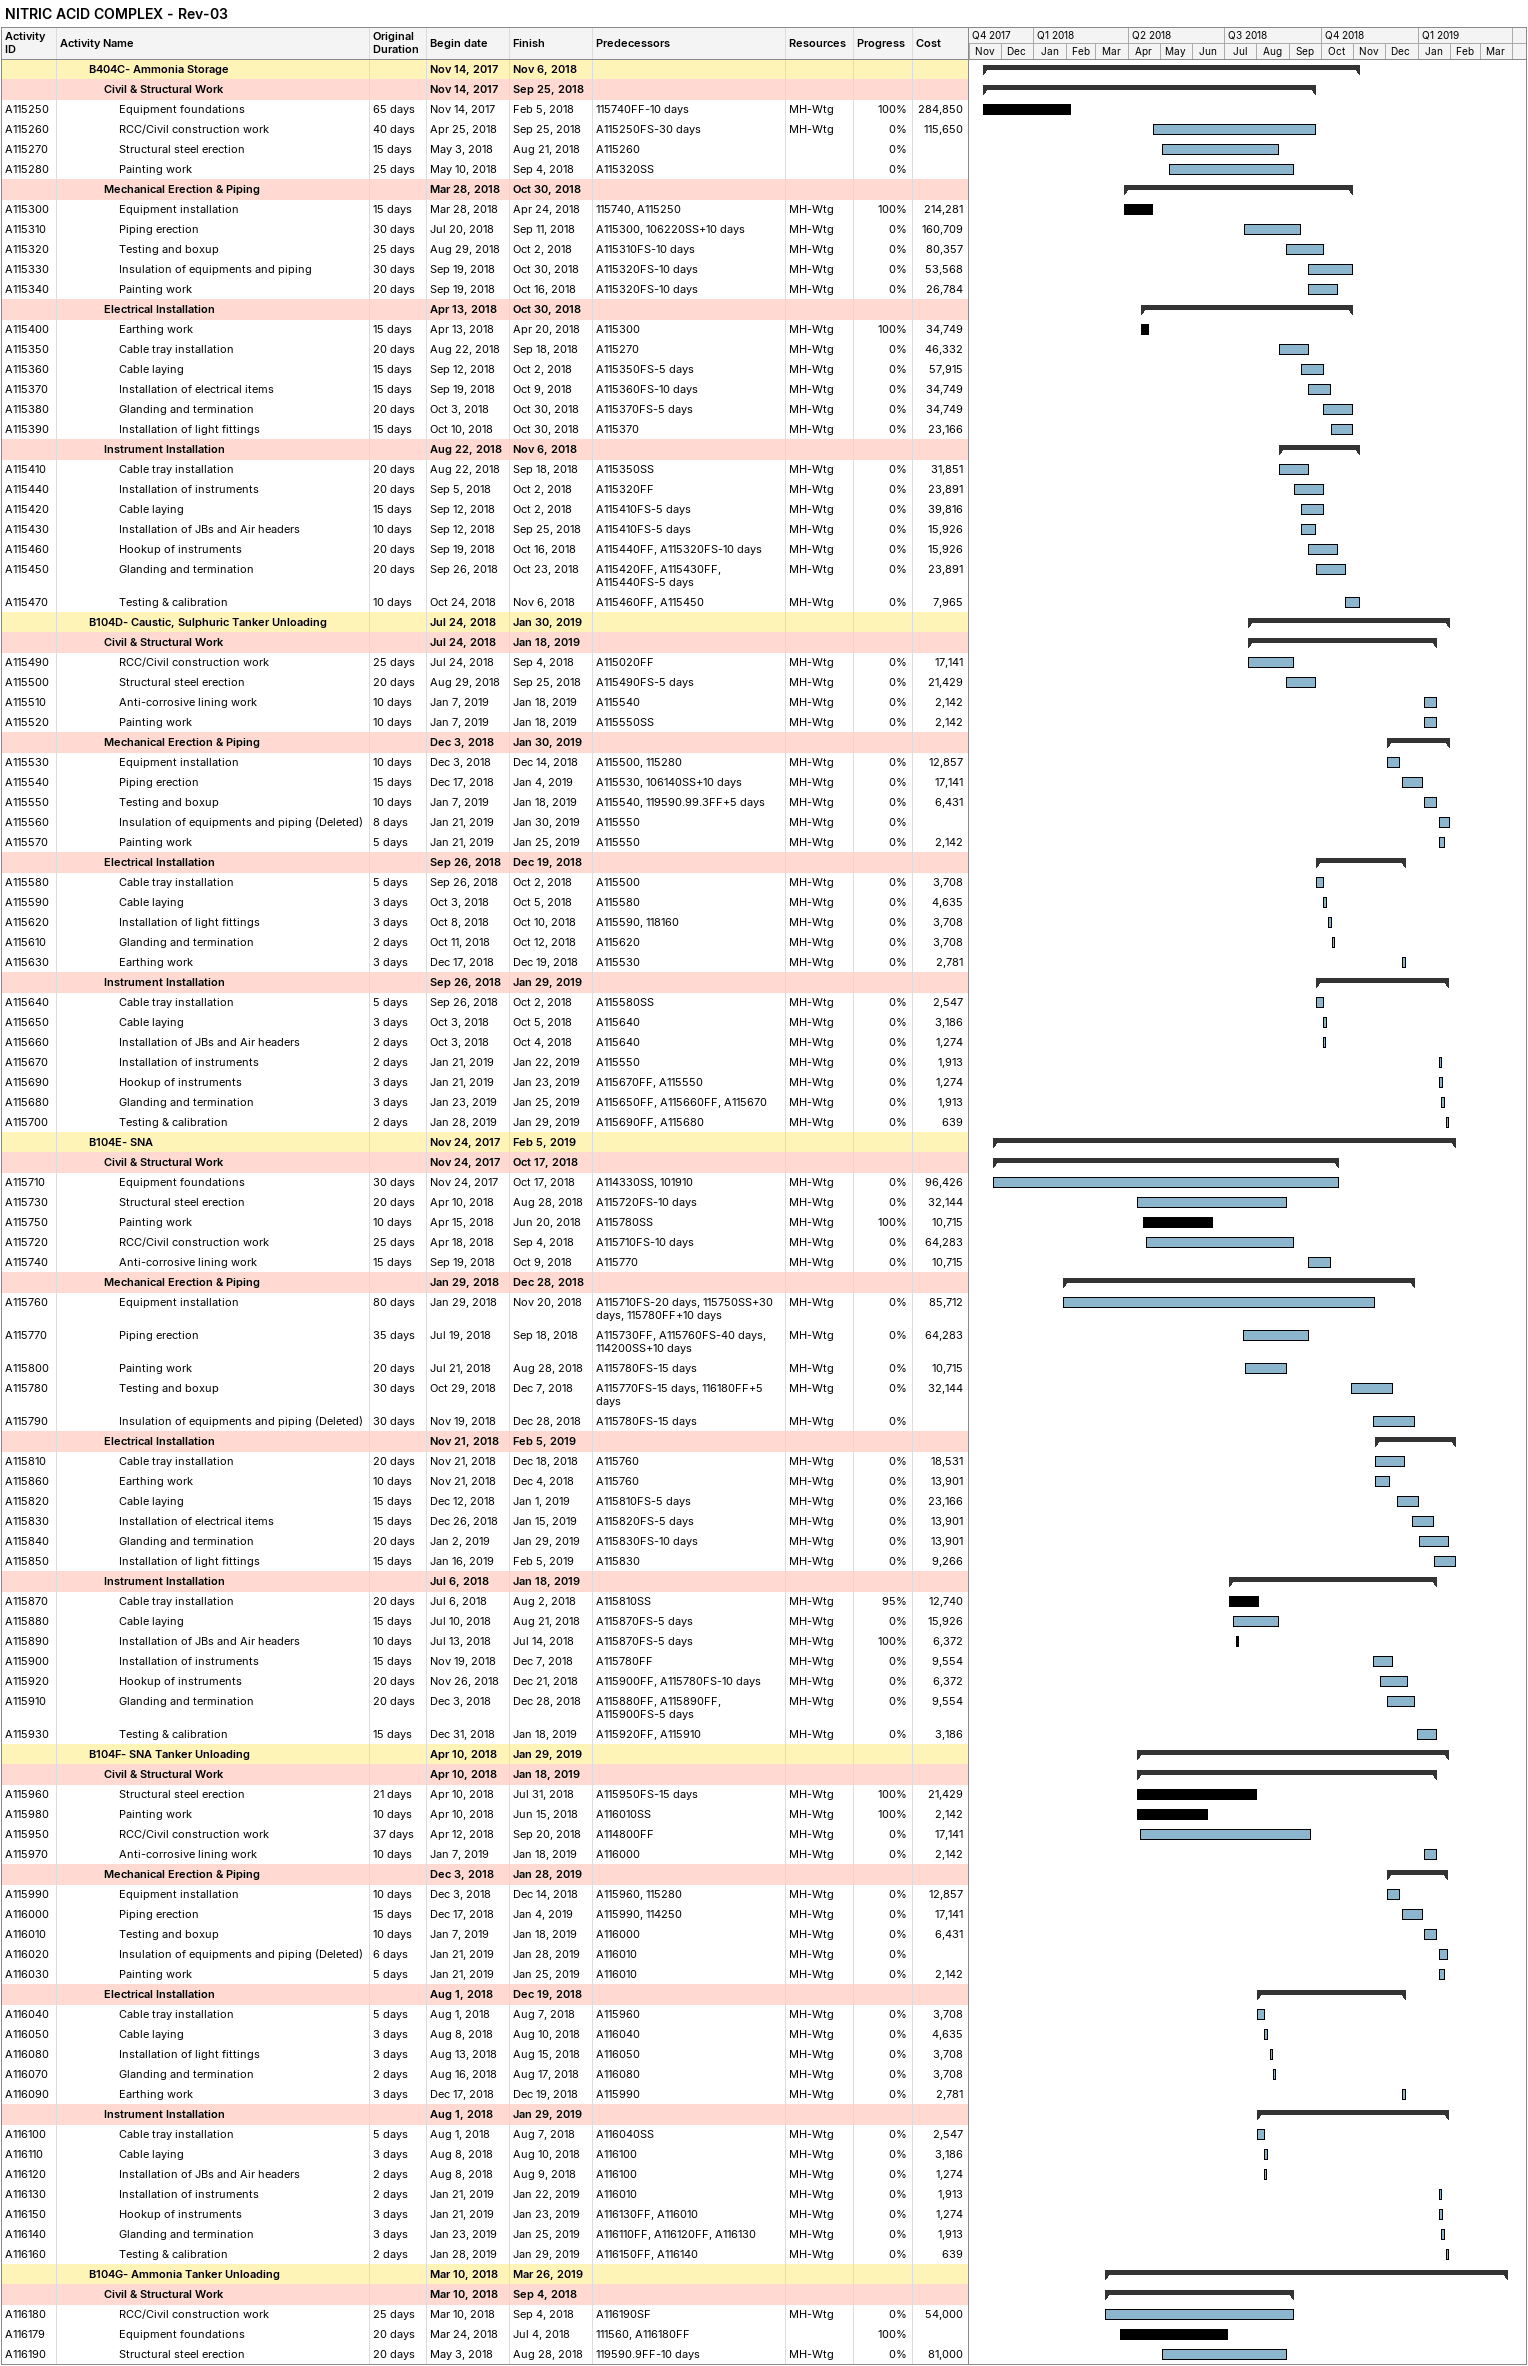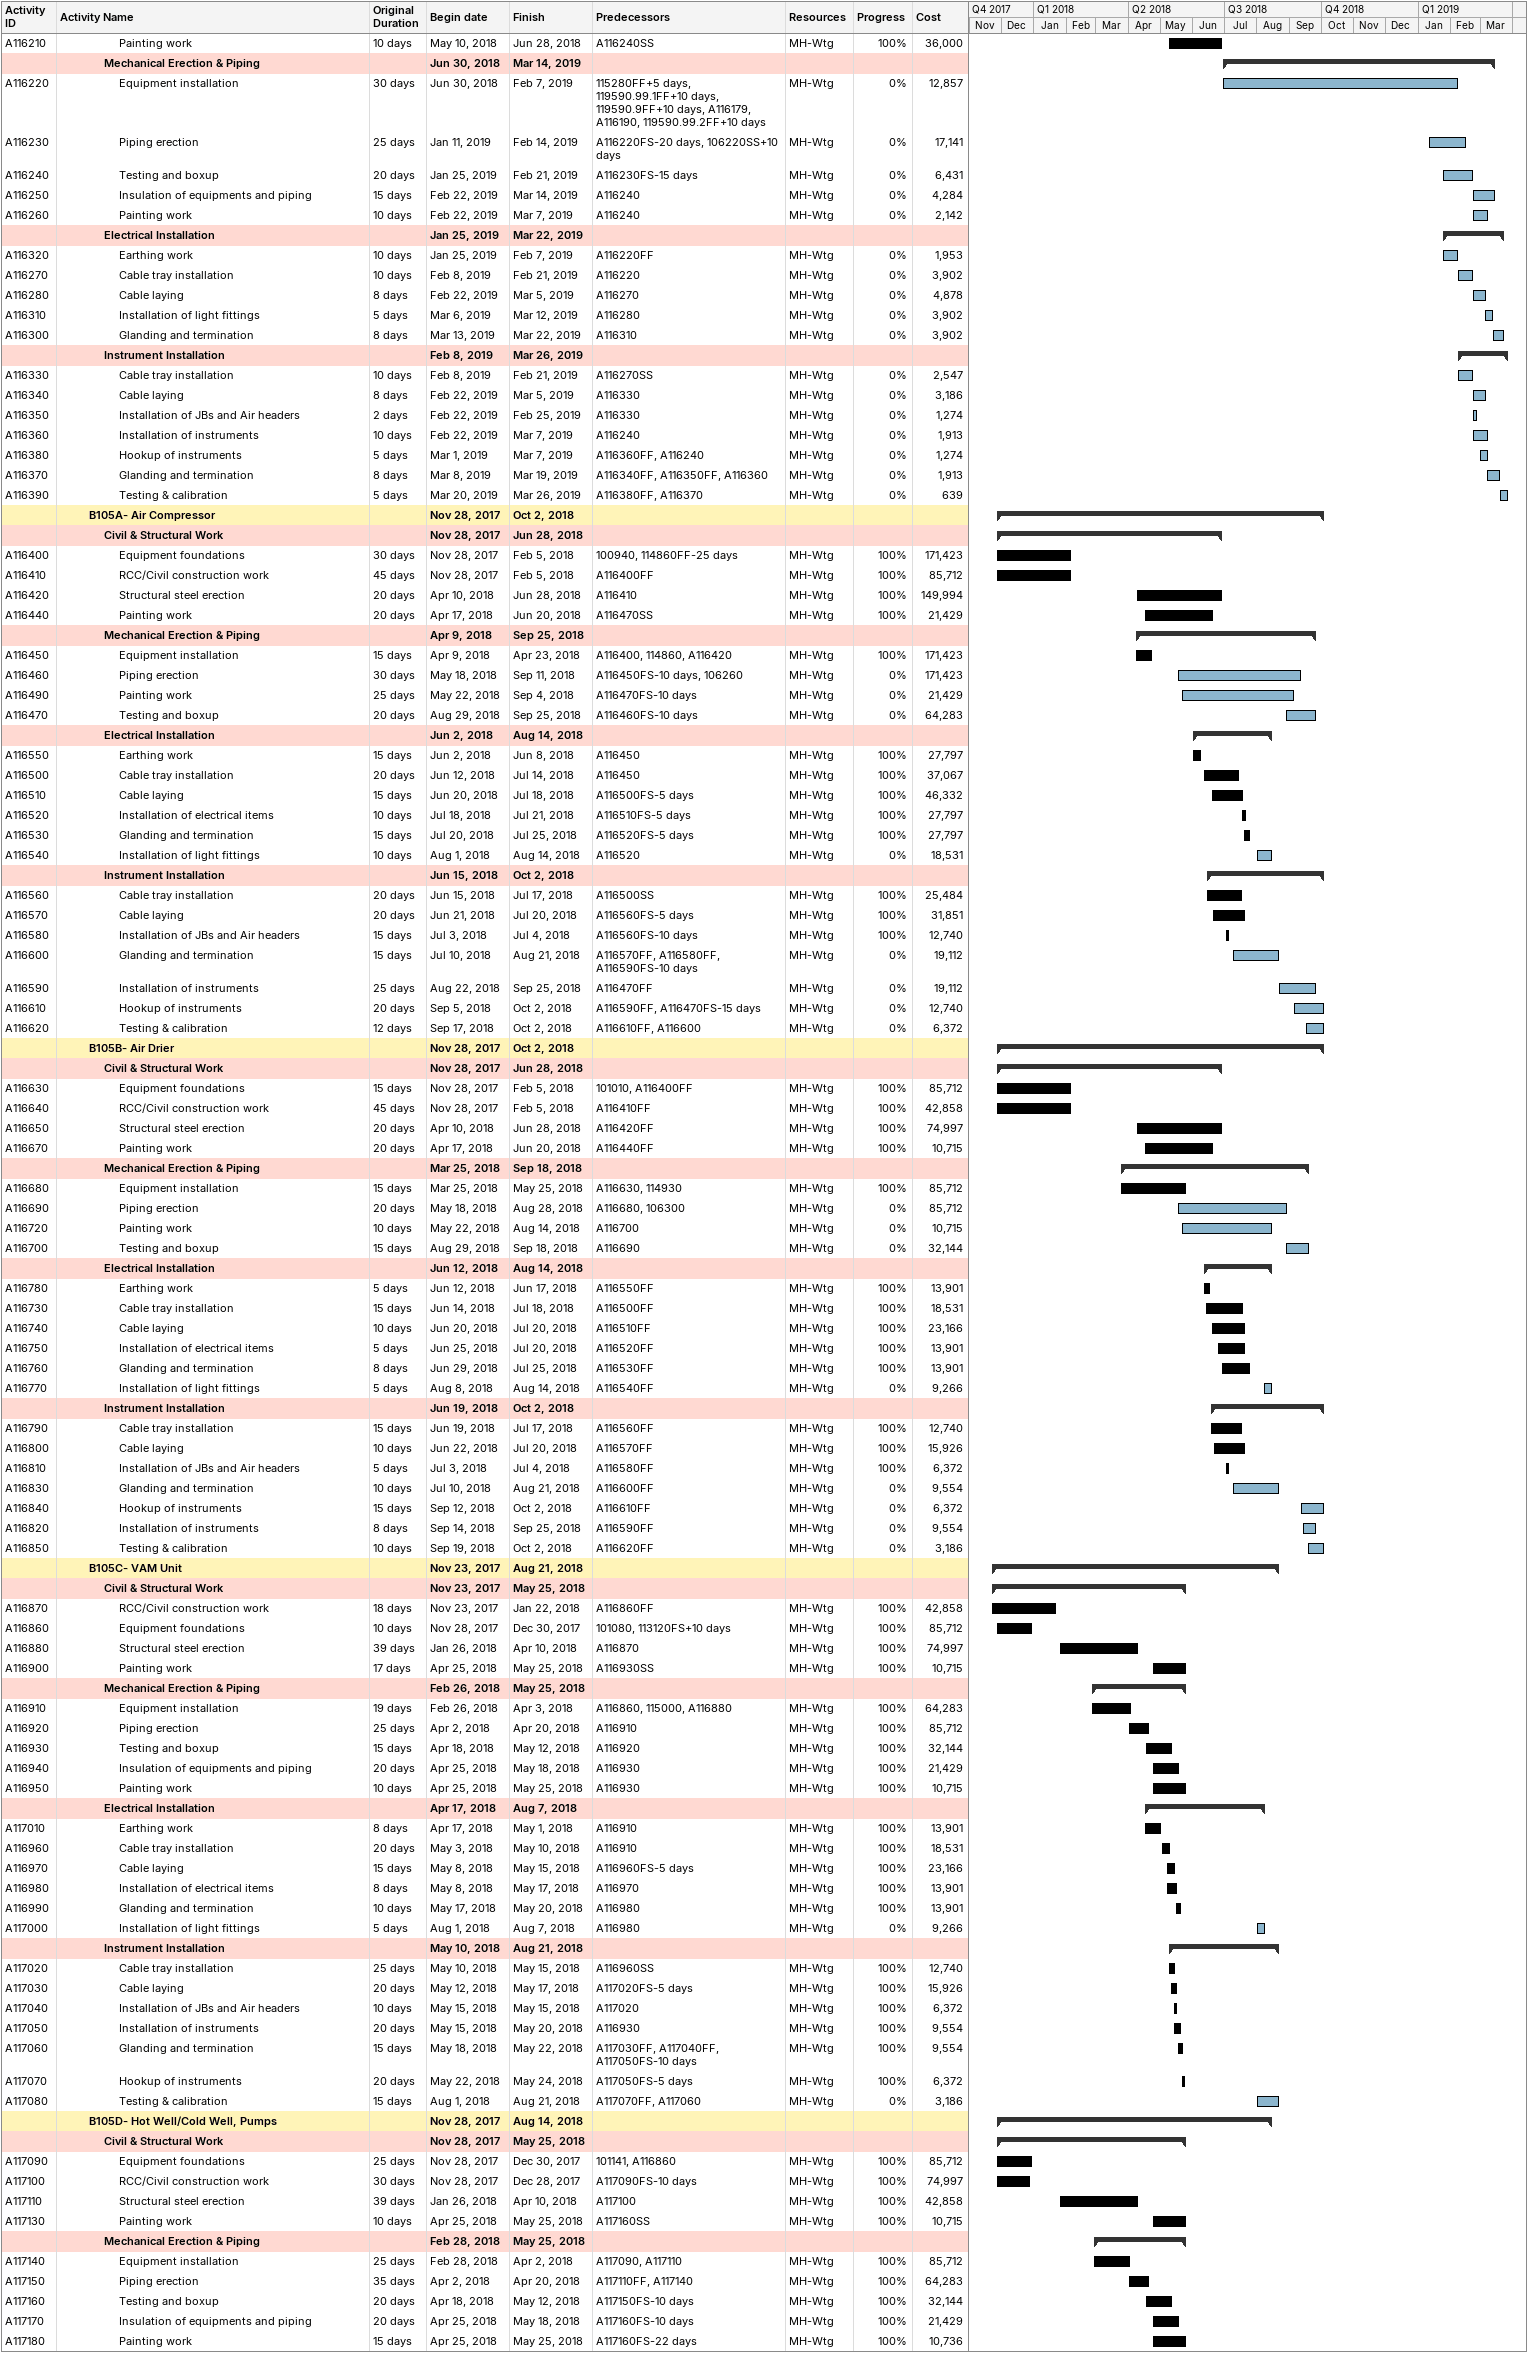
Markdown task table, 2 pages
NITRIC ACID COMPLEX - Rev-03

| ID | Level | Task | Original duration | Start | Finish | Predecessors | Resources | % complete | Cost |
|---|---|---|---|---|---|---|---|---|---|
|  | 3 | **B404C- Ammonia Storage** |  | 2017-11-14 | 2018-11-06 |  |  |  |  |
|  | 4 | **Civil & Structural Work** |  | 2017-11-14 | 2018-09-25 |  |  |  |  |
| A115250 | 5 | Equipment foundations | 65d | 2017-11-14 | 2018-02-05 | 115740FF-10d | MH-Wtg | 100 | 284850 |
| A115260 | 5 | RCC/Civil construction work | 40d | 2018-04-25 | 2018-09-25 | A115250FS-30d | MH-Wtg | 0 | 115650 |
| A115270 | 5 | Structural steel erection | 15d | 2018-05-03 | 2018-08-21 | A115260 |  | 0 |  |
| A115280 | 5 | Painting work | 25d | 2018-05-10 | 2018-09-04 | A115320SS |  | 0 |  |
|  | 4 | **Mechanical Erection & Piping** |  | 2018-03-28 | 2018-10-30 |  |  |  |  |
| A115300 | 5 | Equipment installation | 15d | 2018-03-28 | 2018-04-24 | 115740, A115250 | MH-Wtg | 100 | 214281 |
| A115310 | 5 | Piping erection | 30d | 2018-07-20 | 2018-09-11 | A115300, 106220SS+10d | MH-Wtg | 0 | 160709 |
| A115320 | 5 | Testing and boxup | 25d | 2018-08-29 | 2018-10-02 | A115310FS-10d | MH-Wtg | 0 | 80357 |
| A115330 | 5 | Insulation of equipments and piping | 30d | 2018-09-19 | 2018-10-30 | A115320FS-10d | MH-Wtg | 0 | 53568 |
| A115340 | 5 | Painting work | 20d | 2018-09-19 | 2018-10-16 | A115320FS-10d | MH-Wtg | 0 | 26784 |
|  | 4 | **Electrical Installation** |  | 2018-04-13 | 2018-10-30 |  |  |  |  |
| A115400 | 5 | Earthing work | 15d | 2018-04-13 | 2018-04-20 | A115300 | MH-Wtg | 100 | 34749 |
| A115350 | 5 | Cable tray installation | 20d | 2018-08-22 | 2018-09-18 | A115270 | MH-Wtg | 0 | 46332 |
| A115360 | 5 | Cable laying | 15d | 2018-09-12 | 2018-10-02 | A115350FS-5d | MH-Wtg | 0 | 57915 |
| A115370 | 5 | Installation of electrical items | 15d | 2018-09-19 | 2018-10-09 | A115360FS-10d | MH-Wtg | 0 | 34749 |
| A115380 | 5 | Glanding and termination | 20d | 2018-10-03 | 2018-10-30 | A115370FS-5d | MH-Wtg | 0 | 34749 |
| A115390 | 5 | Installation of light fittings | 15d | 2018-10-10 | 2018-10-30 | A115370 | MH-Wtg | 0 | 23166 |
|  | 4 | **Instrument Installation** |  | 2018-08-22 | 2018-11-06 |  |  |  |  |
| A115410 | 5 | Cable tray installation | 20d | 2018-08-22 | 2018-09-18 | A115350SS | MH-Wtg | 0 | 31851 |
| A115440 | 5 | Installation of instruments | 20d | 2018-09-05 | 2018-10-02 | A115320FF | MH-Wtg | 0 | 23891 |
| A115420 | 5 | Cable laying | 15d | 2018-09-12 | 2018-10-02 | A115410FS-5d | MH-Wtg | 0 | 39816 |
| A115430 | 5 | Installation of JBs and Air headers | 10d | 2018-09-12 | 2018-09-25 | A115410FS-5d | MH-Wtg | 0 | 15926 |
| A115460 | 5 | Hookup of instruments | 20d | 2018-09-19 | 2018-10-16 | A115440FF, A115320FS-10d | MH-Wtg | 0 | 15926 |
| A115450 | 5 | Glanding and termination | 20d | 2018-09-26 | 2018-10-23 | A115420FF, A115430FF, A115440FS-5d | MH-Wtg | 0 | 23891 |
| A115470 | 5 | Testing & calibration | 10d | 2018-10-24 | 2018-11-06 | A115460FF, A115450 | MH-Wtg | 0 | 7965 |
|  | 3 | **B104D- Caustic, Sulphuric Tanker Unloading** |  | 2018-07-24 | 2019-01-30 |  |  |  |  |
|  | 4 | **Civil & Structural Work** |  | 2018-07-24 | 2019-01-18 |  |  |  |  |
| A115490 | 5 | RCC/Civil construction work | 25d | 2018-07-24 | 2018-09-04 | A115020FF | MH-Wtg | 0 | 17141 |
| A115500 | 5 | Structural steel erection | 20d | 2018-08-29 | 2018-09-25 | A115490FS-5d | MH-Wtg | 0 | 21429 |
| A115510 | 5 | Anti-corrosive lining work | 10d | 2019-01-07 | 2019-01-18 | A115540 | MH-Wtg | 0 | 2142 |
| A115520 | 5 | Painting work | 10d | 2019-01-07 | 2019-01-18 | A115550SS | MH-Wtg | 0 | 2142 |
|  | 4 | **Mechanical Erection & Piping** |  | 2018-12-03 | 2019-01-30 |  |  |  |  |
| A115530 | 5 | Equipment installation | 10d | 2018-12-03 | 2018-12-14 | A115500, 115280 | MH-Wtg | 0 | 12857 |
| A115540 | 5 | Piping erection | 15d | 2018-12-17 | 2019-01-04 | A115530, 106140SS+10d | MH-Wtg | 0 | 17141 |
| A115550 | 5 | Testing and boxup | 10d | 2019-01-07 | 2019-01-18 | A115540, 119590.99.3FF+5d | MH-Wtg | 0 | 6431 |
| A115560 | 5 | Insulation of equipments and piping (Deleted) | 8d | 2019-01-21 | 2019-01-30 | A115550 | MH-Wtg | 0 |  |
| A115570 | 5 | Painting work | 5d | 2019-01-21 | 2019-01-25 | A115550 | MH-Wtg | 0 | 2142 |
|  | 4 | **Electrical Installation** |  | 2018-09-26 | 2018-12-19 |  |  |  |  |
| A115580 | 5 | Cable tray installation | 5d | 2018-09-26 | 2018-10-02 | A115500 | MH-Wtg | 0 | 3708 |
| A115590 | 5 | Cable laying | 3d | 2018-10-03 | 2018-10-05 | A115580 | MH-Wtg | 0 | 4635 |
| A115620 | 5 | Installation of light fittings | 3d | 2018-10-08 | 2018-10-10 | A115590, 118160 | MH-Wtg | 0 | 3708 |
| A115610 | 5 | Glanding and termination | 2d | 2018-10-11 | 2018-10-12 | A115620 | MH-Wtg | 0 | 3708 |
| A115630 | 5 | Earthing work | 3d | 2018-12-17 | 2018-12-19 | A115530 | MH-Wtg | 0 | 2781 |
|  | 4 | **Instrument Installation** |  | 2018-09-26 | 2019-01-29 |  |  |  |  |
| A115640 | 5 | Cable tray installation | 5d | 2018-09-26 | 2018-10-02 | A115580SS | MH-Wtg | 0 | 2547 |
| A115650 | 5 | Cable laying | 3d | 2018-10-03 | 2018-10-05 | A115640 | MH-Wtg | 0 | 3186 |
| A115660 | 5 | Installation of JBs and Air headers | 2d | 2018-10-03 | 2018-10-04 | A115640 | MH-Wtg | 0 | 1274 |
| A115670 | 5 | Installation of instruments | 2d | 2019-01-21 | 2019-01-22 | A115550 | MH-Wtg | 0 | 1913 |
| A115690 | 5 | Hookup of instruments | 3d | 2019-01-21 | 2019-01-23 | A115670FF, A115550 | MH-Wtg | 0 | 1274 |
| A115680 | 5 | Glanding and termination | 3d | 2019-01-23 | 2019-01-25 | A115650FF, A115660FF, A115670 | MH-Wtg | 0 | 1913 |
| A115700 | 5 | Testing & calibration | 2d | 2019-01-28 | 2019-01-29 | A115690FF, A115680 | MH-Wtg | 0 | 639 |
|  | 3 | **B104E- SNA** |  | 2017-11-24 | 2019-02-05 |  |  |  |  |
|  | 4 | **Civil & Structural Work** |  | 2017-11-24 | 2018-10-17 |  |  |  |  |
| A115710 | 5 | Equipment foundations | 30d | 2017-11-24 | 2018-10-17 | A114330SS, 101910 | MH-Wtg | 0 | 96426 |
| A115730 | 5 | Structural steel erection | 20d | 2018-04-10 | 2018-08-28 | A115720FS-10d | MH-Wtg | 0 | 32144 |
| A115750 | 5 | Painting work | 10d | 2018-04-15 | 2018-06-20 | A115780SS | MH-Wtg | 100 | 10715 |
| A115720 | 5 | RCC/Civil construction work | 25d | 2018-04-18 | 2018-09-04 | A115710FS-10d | MH-Wtg | 0 | 64283 |
| A115740 | 5 | Anti-corrosive lining work | 15d | 2018-09-19 | 2018-10-09 | A115770 | MH-Wtg | 0 | 10715 |
|  | 4 | **Mechanical Erection & Piping** |  | 2018-01-29 | 2018-12-28 |  |  |  |  |
| A115760 | 5 | Equipment installation | 80d | 2018-01-29 | 2018-11-20 | A115710FS-20d, 115750SS+30d, 115780FF+10d | MH-Wtg | 0 | 85712 |
| A115770 | 5 | Piping erection | 35d | 2018-07-19 | 2018-09-18 | A115730FF, A115760FS-40d, 114200SS+10d | MH-Wtg | 0 | 64283 |
| A115800 | 5 | Painting work | 20d | 2018-07-21 | 2018-08-28 | A115780FS-15d | MH-Wtg | 0 | 10715 |
| A115780 | 5 | Testing and boxup | 30d | 2018-10-29 | 2018-12-07 | A115770FS-15d, 116180FF+5d | MH-Wtg | 0 | 32144 |
| A115790 | 5 | Insulation of equipments and piping (Deleted) | 30d | 2018-11-19 | 2018-12-28 | A115780FS-15d | MH-Wtg | 0 |  |
|  | 4 | **Electrical Installation** |  | 2018-11-21 | 2019-02-05 |  |  |  |  |
| A115810 | 5 | Cable tray installation | 20d | 2018-11-21 | 2018-12-18 | A115760 | MH-Wtg | 0 | 18531 |
| A115860 | 5 | Earthing work | 10d | 2018-11-21 | 2018-12-04 | A115760 | MH-Wtg | 0 | 13901 |
| A115820 | 5 | Cable laying | 15d | 2018-12-12 | 2019-01-01 | A115810FS-5d | MH-Wtg | 0 | 23166 |
| A115830 | 5 | Installation of electrical items | 15d | 2018-12-26 | 2019-01-15 | A115820FS-5d | MH-Wtg | 0 | 13901 |
| A115840 | 5 | Glanding and termination | 20d | 2019-01-02 | 2019-01-29 | A115830FS-10d | MH-Wtg | 0 | 13901 |
| A115850 | 5 | Installation of light fittings | 15d | 2019-01-16 | 2019-02-05 | A115830 | MH-Wtg | 0 | 9266 |
|  | 4 | **Instrument Installation** |  | 2018-07-06 | 2019-01-18 |  |  |  |  |
| A115870 | 5 | Cable tray installation | 20d | 2018-07-06 | 2018-08-02 | A115810SS | MH-Wtg | 95 | 12740 |
| A115880 | 5 | Cable laying | 15d | 2018-07-10 | 2018-08-21 | A115870FS-5d | MH-Wtg | 0 | 15926 |
| A115890 | 5 | Installation of JBs and Air headers | 10d | 2018-07-13 | 2018-07-14 | A115870FS-5d | MH-Wtg | 100 | 6372 |
| A115900 | 5 | Installation of instruments | 15d | 2018-11-19 | 2018-12-07 | A115780FF | MH-Wtg | 0 | 9554 |
| A115920 | 5 | Hookup of instruments | 20d | 2018-11-26 | 2018-12-21 | A115900FF, A115780FS-10d | MH-Wtg | 0 | 6372 |
| A115910 | 5 | Glanding and termination | 20d | 2018-12-03 | 2018-12-28 | A115880FF, A115890FF, A115900FS-5d | MH-Wtg | 0 | 9554 |
| A115930 | 5 | Testing & calibration | 15d | 2018-12-31 | 2019-01-18 | A115920FF, A115910 | MH-Wtg | 0 | 3186 |
|  | 3 | **B104F- SNA Tanker Unloading** |  | 2018-04-10 | 2019-01-29 |  |  |  |  |
|  | 4 | **Civil & Structural Work** |  | 2018-04-10 | 2019-01-18 |  |  |  |  |
| A115960 | 5 | Structural steel erection | 21d | 2018-04-10 | 2018-07-31 | A115950FS-15d | MH-Wtg | 100 | 21429 |
| A115980 | 5 | Painting work | 10d | 2018-04-10 | 2018-06-15 | A116010SS | MH-Wtg | 100 | 2142 |
| A115950 | 5 | RCC/Civil construction work | 37d | 2018-04-12 | 2018-09-20 | A114800FF | MH-Wtg | 0 | 17141 |
| A115970 | 5 | Anti-corrosive lining work | 10d | 2019-01-07 | 2019-01-18 | A116000 | MH-Wtg | 0 | 2142 |
|  | 4 | **Mechanical Erection & Piping** |  | 2018-12-03 | 2019-01-28 |  |  |  |  |
| A115990 | 5 | Equipment installation | 10d | 2018-12-03 | 2018-12-14 | A115960, 115280 | MH-Wtg | 0 | 12857 |
| A116000 | 5 | Piping erection | 15d | 2018-12-17 | 2019-01-04 | A115990, 114250 | MH-Wtg | 0 | 17141 |
| A116010 | 5 | Testing and boxup | 10d | 2019-01-07 | 2019-01-18 | A116000 | MH-Wtg | 0 | 6431 |
| A116020 | 5 | Insulation of equipments and piping (Deleted) | 6d | 2019-01-21 | 2019-01-28 | A116010 | MH-Wtg | 0 |  |
| A116030 | 5 | Painting work | 5d | 2019-01-21 | 2019-01-25 | A116010 | MH-Wtg | 0 | 2142 |
|  | 4 | **Electrical Installation** |  | 2018-08-01 | 2018-12-19 |  |  |  |  |
| A116040 | 5 | Cable tray installation | 5d | 2018-08-01 | 2018-08-07 | A115960 | MH-Wtg | 0 | 3708 |
| A116050 | 5 | Cable laying | 3d | 2018-08-08 | 2018-08-10 | A116040 | MH-Wtg | 0 | 4635 |
| A116080 | 5 | Installation of light fittings | 3d | 2018-08-13 | 2018-08-15 | A116050 | MH-Wtg | 0 | 3708 |
| A116070 | 5 | Glanding and termination | 2d | 2018-08-16 | 2018-08-17 | A116080 | MH-Wtg | 0 | 3708 |
| A116090 | 5 | Earthing work | 3d | 2018-12-17 | 2018-12-19 | A115990 | MH-Wtg | 0 | 2781 |
|  | 4 | **Instrument Installation** |  | 2018-08-01 | 2019-01-29 |  |  |  |  |
| A116100 | 5 | Cable tray installation | 5d | 2018-08-01 | 2018-08-07 | A116040SS | MH-Wtg | 0 | 2547 |
| A116110 | 5 | Cable laying | 3d | 2018-08-08 | 2018-08-10 | A116100 | MH-Wtg | 0 | 3186 |
| A116120 | 5 | Installation of JBs and Air headers | 2d | 2018-08-08 | 2018-08-09 | A116100 | MH-Wtg | 0 | 1274 |
| A116130 | 5 | Installation of instruments | 2d | 2019-01-21 | 2019-01-22 | A116010 | MH-Wtg | 0 | 1913 |
| A116150 | 5 | Hookup of instruments | 3d | 2019-01-21 | 2019-01-23 | A116130FF, A116010 | MH-Wtg | 0 | 1274 |
| A116140 | 5 | Glanding and termination | 3d | 2019-01-23 | 2019-01-25 | A116110FF, A116120FF, A116130 | MH-Wtg | 0 | 1913 |
| A116160 | 5 | Testing & calibration | 2d | 2019-01-28 | 2019-01-29 | A116150FF, A116140 | MH-Wtg | 0 | 639 |
|  | 3 | **B104G- Ammonia Tanker Unloading** |  | 2018-03-10 | 2019-03-26 |  |  |  |  |
|  | 4 | **Civil & Structural Work** |  | 2018-03-10 | 2018-09-04 |  |  |  |  |
| A116180 | 5 | RCC/Civil construction work | 25d | 2018-03-10 | 2018-09-04 | A116190SF | MH-Wtg | 0 | 54000 |
| A116179 | 5 | Equipment foundations | 20d | 2018-03-24 | 2018-07-04 | 111560, A116180FF |  | 100 |  |
| A116190 | 5 | Structural steel erection | 20d | 2018-05-03 | 2018-08-28 | 119590.9FF-10d | MH-Wtg | 0 | 81000 |
| A116210 | 5 | Painting work | 10d | 2018-05-10 | 2018-06-28 | A116240SS | MH-Wtg | 100 | 36000 |
|  | 4 | **Mechanical Erection & Piping** |  | 2018-06-30 | 2019-03-14 |  |  |  |  |
| A116220 | 5 | Equipment installation | 30d | 2018-06-30 | 2019-02-07 | 115280FF+5d, 119590.99.1FF+10d, 119590.9FF+10d, A116179, A116190, 119590.99.2FF+10d | MH-Wtg | 0 | 12857 |
| A116230 | 5 | Piping erection | 25d | 2019-01-11 | 2019-02-14 | A116220FS-20d, 106220SS+10d | MH-Wtg | 0 | 17141 |
| A116240 | 5 | Testing and boxup | 20d | 2019-01-25 | 2019-02-21 | A116230FS-15d | MH-Wtg | 0 | 6431 |
| A116250 | 5 | Insulation of equipments and piping | 15d | 2019-02-22 | 2019-03-14 | A116240 | MH-Wtg | 0 | 4284 |
| A116260 | 5 | Painting work | 10d | 2019-02-22 | 2019-03-07 | A116240 | MH-Wtg | 0 | 2142 |
|  | 4 | **Electrical Installation** |  | 2019-01-25 | 2019-03-22 |  |  |  |  |
| A116320 | 5 | Earthing work | 10d | 2019-01-25 | 2019-02-07 | A116220FF | MH-Wtg | 0 | 1953 |
| A116270 | 5 | Cable tray installation | 10d | 2019-02-08 | 2019-02-21 | A116220 | MH-Wtg | 0 | 3902 |
| A116280 | 5 | Cable laying | 8d | 2019-02-22 | 2019-03-05 | A116270 | MH-Wtg | 0 | 4878 |
| A116310 | 5 | Installation of light fittings | 5d | 2019-03-06 | 2019-03-12 | A116280 | MH-Wtg | 0 | 3902 |
| A116300 | 5 | Glanding and termination | 8d | 2019-03-13 | 2019-03-22 | A116310 | MH-Wtg | 0 | 3902 |
|  | 4 | **Instrument Installation** |  | 2019-02-08 | 2019-03-26 |  |  |  |  |
| A116330 | 5 | Cable tray installation | 10d | 2019-02-08 | 2019-02-21 | A116270SS | MH-Wtg | 0 | 2547 |
| A116340 | 5 | Cable laying | 8d | 2019-02-22 | 2019-03-05 | A116330 | MH-Wtg | 0 | 3186 |
| A116350 | 5 | Installation of JBs and Air headers | 2d | 2019-02-22 | 2019-02-25 | A116330 | MH-Wtg | 0 | 1274 |
| A116360 | 5 | Installation of instruments | 10d | 2019-02-22 | 2019-03-07 | A116240 | MH-Wtg | 0 | 1913 |
| A116380 | 5 | Hookup of instruments | 5d | 2019-03-01 | 2019-03-07 | A116360FF, A116240 | MH-Wtg | 0 | 1274 |
| A116370 | 5 | Glanding and termination | 8d | 2019-03-08 | 2019-03-19 | A116340FF, A116350FF, A116360 | MH-Wtg | 0 | 1913 |
| A116390 | 5 | Testing & calibration | 5d | 2019-03-20 | 2019-03-26 | A116380FF, A116370 | MH-Wtg | 0 | 639 |
|  | 3 | **B105A- Air Compressor** |  | 2017-11-28 | 2018-10-02 |  |  |  |  |
|  | 4 | **Civil & Structural Work** |  | 2017-11-28 | 2018-06-28 |  |  |  |  |
| A116400 | 5 | Equipment foundations | 30d | 2017-11-28 | 2018-02-05 | 100940, 114860FF-25d | MH-Wtg | 100 | 171423 |
| A116410 | 5 | RCC/Civil construction work | 45d | 2017-11-28 | 2018-02-05 | A116400FF | MH-Wtg | 100 | 85712 |
| A116420 | 5 | Structural steel erection | 20d | 2018-04-10 | 2018-06-28 | A116410 | MH-Wtg | 100 | 149994 |
| A116440 | 5 | Painting work | 20d | 2018-04-17 | 2018-06-20 | A116470SS | MH-Wtg | 100 | 21429 |
|  | 4 | **Mechanical Erection & Piping** |  | 2018-04-09 | 2018-09-25 |  |  |  |  |
| A116450 | 5 | Equipment installation | 15d | 2018-04-09 | 2018-04-23 | A116400, 114860, A116420 | MH-Wtg | 100 | 171423 |
| A116460 | 5 | Piping erection | 30d | 2018-05-18 | 2018-09-11 | A116450FS-10d, 106260 | MH-Wtg | 0 | 171423 |
| A116490 | 5 | Painting work | 25d | 2018-05-22 | 2018-09-04 | A116470FS-10d | MH-Wtg | 0 | 21429 |
| A116470 | 5 | Testing and boxup | 20d | 2018-08-29 | 2018-09-25 | A116460FS-10d | MH-Wtg | 0 | 64283 |
|  | 4 | **Electrical Installation** |  | 2018-06-02 | 2018-08-14 |  |  |  |  |
| A116550 | 5 | Earthing work | 15d | 2018-06-02 | 2018-06-08 | A116450 | MH-Wtg | 100 | 27797 |
| A116500 | 5 | Cable tray installation | 20d | 2018-06-12 | 2018-07-14 | A116450 | MH-Wtg | 100 | 37067 |
| A116510 | 5 | Cable laying | 15d | 2018-06-20 | 2018-07-18 | A116500FS-5d | MH-Wtg | 100 | 46332 |
| A116520 | 5 | Installation of electrical items | 10d | 2018-07-18 | 2018-07-21 | A116510FS-5d | MH-Wtg | 100 | 27797 |
| A116530 | 5 | Glanding and termination | 15d | 2018-07-20 | 2018-07-25 | A116520FS-5d | MH-Wtg | 100 | 27797 |
| A116540 | 5 | Installation of light fittings | 10d | 2018-08-01 | 2018-08-14 | A116520 | MH-Wtg | 0 | 18531 |
|  | 4 | **Instrument Installation** |  | 2018-06-15 | 2018-10-02 |  |  |  |  |
| A116560 | 5 | Cable tray installation | 20d | 2018-06-15 | 2018-07-17 | A116500SS | MH-Wtg | 100 | 25484 |
| A116570 | 5 | Cable laying | 20d | 2018-06-21 | 2018-07-20 | A116560FS-5d | MH-Wtg | 100 | 31851 |
| A116580 | 5 | Installation of JBs and Air headers | 15d | 2018-07-03 | 2018-07-04 | A116560FS-10d | MH-Wtg | 100 | 12740 |
| A116600 | 5 | Glanding and termination | 15d | 2018-07-10 | 2018-08-21 | A116570FF, A116580FF, A116590FS-10d | MH-Wtg | 0 | 19112 |
| A116590 | 5 | Installation of instruments | 25d | 2018-08-22 | 2018-09-25 | A116470FF | MH-Wtg | 0 | 19112 |
| A116610 | 5 | Hookup of instruments | 20d | 2018-09-05 | 2018-10-02 | A116590FF, A116470FS-15d | MH-Wtg | 0 | 12740 |
| A116620 | 5 | Testing & calibration | 12d | 2018-09-17 | 2018-10-02 | A116610FF, A116600 | MH-Wtg | 0 | 6372 |
|  | 3 | **B105B- Air Drier** |  | 2017-11-28 | 2018-10-02 |  |  |  |  |
|  | 4 | **Civil & Structural Work** |  | 2017-11-28 | 2018-06-28 |  |  |  |  |
| A116630 | 5 | Equipment foundations | 15d | 2017-11-28 | 2018-02-05 | 101010, A116400FF | MH-Wtg | 100 | 85712 |
| A116640 | 5 | RCC/Civil construction work | 45d | 2017-11-28 | 2018-02-05 | A116410FF | MH-Wtg | 100 | 42858 |
| A116650 | 5 | Structural steel erection | 20d | 2018-04-10 | 2018-06-28 | A116420FF | MH-Wtg | 100 | 74997 |
| A116670 | 5 | Painting work | 20d | 2018-04-17 | 2018-06-20 | A116440FF | MH-Wtg | 100 | 10715 |
|  | 4 | **Mechanical Erection & Piping** |  | 2018-03-25 | 2018-09-18 |  |  |  |  |
| A116680 | 5 | Equipment installation | 15d | 2018-03-25 | 2018-05-25 | A116630, 114930 | MH-Wtg | 100 | 85712 |
| A116690 | 5 | Piping erection | 20d | 2018-05-18 | 2018-08-28 | A116680, 106300 | MH-Wtg | 0 | 85712 |
| A116720 | 5 | Painting work | 10d | 2018-05-22 | 2018-08-14 | A116700 | MH-Wtg | 0 | 10715 |
| A116700 | 5 | Testing and boxup | 15d | 2018-08-29 | 2018-09-18 | A116690 | MH-Wtg | 0 | 32144 |
|  | 4 | **Electrical Installation** |  | 2018-06-12 | 2018-08-14 |  |  |  |  |
| A116780 | 5 | Earthing work | 5d | 2018-06-12 | 2018-06-17 | A116550FF | MH-Wtg | 100 | 13901 |
| A116730 | 5 | Cable tray installation | 15d | 2018-06-14 | 2018-07-18 | A116500FF | MH-Wtg | 100 | 18531 |
| A116740 | 5 | Cable laying | 10d | 2018-06-20 | 2018-07-20 | A116510FF | MH-Wtg | 100 | 23166 |
| A116750 | 5 | Installation of electrical items | 5d | 2018-06-25 | 2018-07-20 | A116520FF | MH-Wtg | 100 | 13901 |
| A116760 | 5 | Glanding and termination | 8d | 2018-06-29 | 2018-07-25 | A116530FF | MH-Wtg | 100 | 13901 |
| A116770 | 5 | Installation of light fittings | 5d | 2018-08-08 | 2018-08-14 | A116540FF | MH-Wtg | 0 | 9266 |
|  | 4 | **Instrument Installation** |  | 2018-06-19 | 2018-10-02 |  |  |  |  |
| A116790 | 5 | Cable tray installation | 15d | 2018-06-19 | 2018-07-17 | A116560FF | MH-Wtg | 100 | 12740 |
| A116800 | 5 | Cable laying | 10d | 2018-06-22 | 2018-07-20 | A116570FF | MH-Wtg | 100 | 15926 |
| A116810 | 5 | Installation of JBs and Air headers | 5d | 2018-07-03 | 2018-07-04 | A116580FF | MH-Wtg | 100 | 6372 |
| A116830 | 5 | Glanding and termination | 10d | 2018-07-10 | 2018-08-21 | A116600FF | MH-Wtg | 0 | 9554 |
| A116840 | 5 | Hookup of instruments | 15d | 2018-09-12 | 2018-10-02 | A116610FF | MH-Wtg | 0 | 6372 |
| A116820 | 5 | Installation of instruments | 8d | 2018-09-14 | 2018-09-25 | A116590FF | MH-Wtg | 0 | 9554 |
| A116850 | 5 | Testing & calibration | 10d | 2018-09-19 | 2018-10-02 | A116620FF | MH-Wtg | 0 | 3186 |
|  | 3 | **B105C- VAM Unit** |  | 2017-11-23 | 2018-08-21 |  |  |  |  |
|  | 4 | **Civil & Structural Work** |  | 2017-11-23 | 2018-05-25 |  |  |  |  |
| A116870 | 5 | RCC/Civil construction work | 18d | 2017-11-23 | 2018-01-22 | A116860FF | MH-Wtg | 100 | 42858 |
| A116860 | 5 | Equipment foundations | 10d | 2017-11-28 | 2017-12-30 | 101080, 113120FS+10d | MH-Wtg | 100 | 85712 |
| A116880 | 5 | Structural steel erection | 39d | 2018-01-26 | 2018-04-10 | A116870 | MH-Wtg | 100 | 74997 |
| A116900 | 5 | Painting work | 17d | 2018-04-25 | 2018-05-25 | A116930SS | MH-Wtg | 100 | 10715 |
|  | 4 | **Mechanical Erection & Piping** |  | 2018-02-26 | 2018-05-25 |  |  |  |  |
| A116910 | 5 | Equipment installation | 19d | 2018-02-26 | 2018-04-03 | A116860, 115000, A116880 | MH-Wtg | 100 | 64283 |
| A116920 | 5 | Piping erection | 25d | 2018-04-02 | 2018-04-20 | A116910 | MH-Wtg | 100 | 85712 |
| A116930 | 5 | Testing and boxup | 15d | 2018-04-18 | 2018-05-12 | A116920 | MH-Wtg | 100 | 32144 |
| A116940 | 5 | Insulation of equipments and piping | 20d | 2018-04-25 | 2018-05-18 | A116930 | MH-Wtg | 100 | 21429 |
| A116950 | 5 | Painting work | 10d | 2018-04-25 | 2018-05-25 | A116930 | MH-Wtg | 100 | 10715 |
|  | 4 | **Electrical Installation** |  | 2018-04-17 | 2018-08-07 |  |  |  |  |
| A117010 | 5 | Earthing work | 8d | 2018-04-17 | 2018-05-01 | A116910 | MH-Wtg | 100 | 13901 |
| A116960 | 5 | Cable tray installation | 20d | 2018-05-03 | 2018-05-10 | A116910 | MH-Wtg | 100 | 18531 |
| A116970 | 5 | Cable laying | 15d | 2018-05-08 | 2018-05-15 | A116960FS-5d | MH-Wtg | 100 | 23166 |
| A116980 | 5 | Installation of electrical items | 8d | 2018-05-08 | 2018-05-17 | A116970 | MH-Wtg | 100 | 13901 |
| A116990 | 5 | Glanding and termination | 10d | 2018-05-17 | 2018-05-20 | A116980 | MH-Wtg | 100 | 13901 |
| A117000 | 5 | Installation of light fittings | 5d | 2018-08-01 | 2018-08-07 | A116980 | MH-Wtg | 0 | 9266 |
|  | 4 | **Instrument Installation** |  | 2018-05-10 | 2018-08-21 |  |  |  |  |
| A117020 | 5 | Cable tray installation | 25d | 2018-05-10 | 2018-05-15 | A116960SS | MH-Wtg | 100 | 12740 |
| A117030 | 5 | Cable laying | 20d | 2018-05-12 | 2018-05-17 | A117020FS-5d | MH-Wtg | 100 | 15926 |
| A117040 | 5 | Installation of JBs and Air headers | 10d | 2018-05-15 | 2018-05-15 | A117020 | MH-Wtg | 100 | 6372 |
| A117050 | 5 | Installation of instruments | 20d | 2018-05-15 | 2018-05-20 | A116930 | MH-Wtg | 100 | 9554 |
| A117060 | 5 | Glanding and termination | 15d | 2018-05-18 | 2018-05-22 | A117030FF, A117040FF, A117050FS-10d | MH-Wtg | 100 | 9554 |
| A117070 | 5 | Hookup of instruments | 20d | 2018-05-22 | 2018-05-24 | A117050FS-5d | MH-Wtg | 100 | 6372 |
| A117080 | 5 | Testing & calibration | 15d | 2018-08-01 | 2018-08-21 | A117070FF, A117060 | MH-Wtg | 0 | 3186 |
|  | 3 | **B105D- Hot Well/Cold Well, Pumps** |  | 2017-11-28 | 2018-08-14 |  |  |  |  |
|  | 4 | **Civil & Structural Work** |  | 2017-11-28 | 2018-05-25 |  |  |  |  |
| A117090 | 5 | Equipment foundations | 25d | 2017-11-28 | 2017-12-30 | 101141, A116860 | MH-Wtg | 100 | 85712 |
| A117100 | 5 | RCC/Civil construction work | 30d | 2017-11-28 | 2017-12-28 | A117090FS-10d | MH-Wtg | 100 | 74997 |
| A117110 | 5 | Structural steel erection | 39d | 2018-01-26 | 2018-04-10 | A117100 | MH-Wtg | 100 | 42858 |
| A117130 | 5 | Painting work | 10d | 2018-04-25 | 2018-05-25 | A117160SS | MH-Wtg | 100 | 10715 |
|  | 4 | **Mechanical Erection & Piping** |  | 2018-02-28 | 2018-05-25 |  |  |  |  |
| A117140 | 5 | Equipment installation | 25d | 2018-02-28 | 2018-04-02 | A117090, A117110 | MH-Wtg | 100 | 85712 |
| A117150 | 5 | Piping erection | 35d | 2018-04-02 | 2018-04-20 | A117110FF, A117140 | MH-Wtg | 100 | 64283 |
| A117160 | 5 | Testing and boxup | 20d | 2018-04-18 | 2018-05-12 | A117150FS-10d | MH-Wtg | 100 | 32144 |
| A117170 | 5 | Insulation of equipments and piping | 20d | 2018-04-25 | 2018-05-18 | A117160FS-10d | MH-Wtg | 100 | 21429 |
| A117180 | 5 | Painting work | 15d | 2018-04-25 | 2018-05-25 | A117160FS-22d | MH-Wtg | 100 | 10736 |
